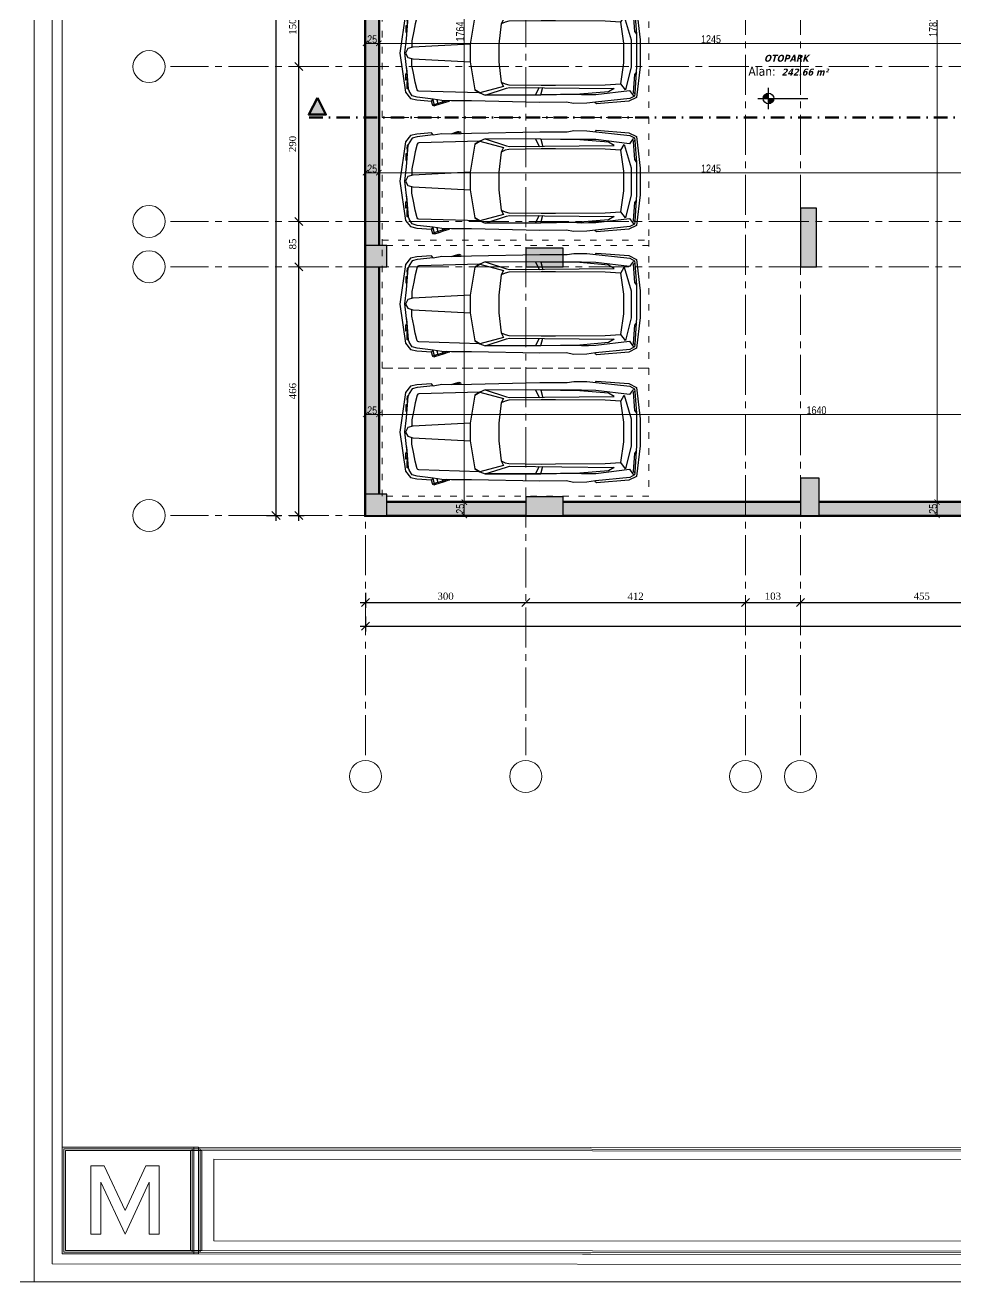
# Model space of a CAD drawing. Header units: millimetres. Extents: x 1373 to 40779, y 1939 to 6439.
# Drawn here: x 5413 to 7158, y 1939 to 4294 of the extents above; entities that cross this region are included whole.
import ezdxf

# ---------------------------------------------------------------- set-up
doc = ezdxf.new("R2010")
doc.units = ezdxf.units.MM
for name, pattern in [('ACAD_ISO03W100', [30, 12, -18]), ('DASHDOTX2', [50.8, 25.4, -12.7, 0, -12.7]), ('IMPORT-CENTER2', [112.5, 75, -12.5, 12.5, -12.5])]:
    doc.linetypes.add(name, pattern=pattern)
for name, color, linetype, lineweight in [('A-ANNO-DIMS', 211, 'Continuous', 18), ('A-AREA-IDEN', 2, 'Continuous', 18), ('A-DETL', 6, 'Continuous', 30), ('A-DETL-GENF', 92, 'Continuous', 18), ('A-WALL', 20, 'Continuous', 9), ('A-WALL-FNSH', 113, 'Continuous', 18), ('duvar', 7, 'Continuous', 40), ('ESYA', 3, 'Continuous', 25), ('HESAPLAMALAR', 2, 'Continuous', 30), ('kest', 4, 'DASHDOTX2', 50), ('OLCUIC', 241, 'Continuous', 20), ('S-GRID', 252, 'IMPORT-CENTER2', 5), ('S-GRID-IDEN', 1, 'Continuous', 18)]:
    doc.layers.add(name, color=color, linetype=linetype, lineweight=lineweight)
doc.layers.add('Kot', color=7, linetype='Continuous')
doc.layers.add('TEFRIŞ', color=7, linetype='Continuous')
doc.styles.add('50', font='arial.ttf', dxfattribs={"width": 0.8})
doc.styles.add('Tahoma', font='tahoma.ttf', dxfattribs={"height": 24.26112})
doc.styles.add('Tahoma_B_I', font='', dxfattribs={"height": 11})
doc.styles.add('Times New Roman', font='times.ttf', dxfattribs={"height": 13.4})
doc.styles.get('Tahoma_B_I').set_extended_font_data('Tahoma', italic=True, bold=True)
doc.dimstyles.new('2_0_mm_-_Arial', dxfattribs={"dimscale": 30.48, "dimtxt": 14.029207, "dimasz": 0.492126, "dimexe": 0.328084, "dimexo": 0.625, "dimgap": 0.164042, "dimtad": 1, "dimdec": 0, "dimtxsty": 'Times New Roman', "dimblk1": 'OBLIQUE', "dimblk2": 'OBLIQUE', "dimsah": 1, "dimcen": 2.5, "dimdle": 0.328084, "dimazin": 3, "dimtfac": 1, "dimtix": 1, "dimtmove": 0, "dimatfit": 3, "dimfxl": 0.656168, "dimfxlon": 1, "dimtvp": 1, "dimarcsym": 2})
doc.dimstyles.new('NERGİS', dxfattribs={"dimtxt": 15, "dimasz": 10, "dimexe": 20, "dimexo": 150, "dimgap": 0, "dimtad": 1, "dimdec": 0, "dimzin": 1, "dimtxsty": '50', "dimblk": 'ARCHTICK', "dimcen": 0, "dimse1": 1, "dimse2": 1, "dimclrd": 56, "dimclrt": 56, "dimazin": 3, "dimtfac": 1, "dimtdec": 0, "dimtix": 1, "dimtmove": 2, "dimatfit": 2, "dimldrblk": 'DOTSMALL', "dimlwd": 0, "dimlwe": -1, "dimarcsym": 0})
pattern_1 = [(45, (7356.856, 4456.518), (-17.9605, 17.9605), []), (45, (7374.816, 4456.518), (-17.9605, 17.9605), [12.7, -12.7])]

# ---------------------------------------------------------------- blocks, each defined once
blk = doc.blocks.new('Grid - 3_0mm mit Kreis-1799268-2_BODRUM KAT')
at = {"layer": 'S-GRID-IDEN'}
blk.add_circle((0, 0), 0.3, dxfattribs=at)
blk = doc.blocks.new('_MB_TASLAK_MAHALL_ETİKETİ_50_ÖL1 - _MB_1_100 ODA ETİKETİ 2-1849262-2_BODRUM KAT')
at = {"layer": 'A-AREA-IDEN', "insert": (-0.117, 0.019), "char_height": 0.17, "width": 0.63333, "attachment_point": 1, "style": 'Tahoma'}
blk.add_mtext('Alan:', dxfattribs=at)
blk = doc.blocks.new('_ArchTick')
at = {"color": 0, "linetype": 'ByBlock', "const_width": 0.15}
blk.add_lwpolyline([(-0.5, -0.5), (0.5, 0.5)], dxfattribs=at)
blk = doc.blocks.new('*D16972')
at = {"layer": 'Defpoints', "color": 0, "transparency": 16777216}
for p in [(6051.2, 3584.6), (6076.2, 3584.6), (6076.2, 3564.6)]:
    blk.add_point(p, dxfattribs=at)
at = {"layer": 'OLCUIC', "color": 56, "lineweight": 0, "transparency": 16777216}
blk.add_line((6051.2, 3564.6), (6076.2, 3564.6), dxfattribs=at)
at = {"layer": 'OLCUIC', "color": 56, "lineweight": 0, "transparency": 16777216, "xscale": 10, "yscale": 10, "zscale": 10, "rotation": 180}
blk.add_blockref('_ArchTick', (6051.2, 3564.6), dxfattribs=at)
at = {"layer": 'OLCUIC', "color": 56, "lineweight": 0, "transparency": 16777216, "xscale": 10, "yscale": 10, "zscale": 10}
blk.add_blockref('_ArchTick', (6076.2, 3564.6), dxfattribs=at)
at = {"layer": 'OLCUIC', "color": 56, "transparency": 16777216, "insert": (6063.7, 3572.3), "char_height": 15, "width": 0.797, "attachment_point": 5, "style": '50'}
blk.add_mtext('25', dxfattribs=at)
blk = doc.blocks.new('_DotSmall')
at = {"layer": 'ESYA', "color": 0, "const_width": 0.5}
blk.add_lwpolyline([(-0.0625, 0, 1), (0.0625, 0, 1)], format="xyb", close=True, dxfattribs=at)
blk = doc.blocks.new('*D16973')
at = {"layer": 'Defpoints', "color": 0, "transparency": 16777216}
for p in [(6076.2, 3584.6), (7716.5, 3584.6), (7716.5, 3564.6)]:
    blk.add_point(p, dxfattribs=at)
at = {"layer": 'OLCUIC', "color": 56, "lineweight": 0, "transparency": 16777216}
blk.add_line((6076.2, 3564.6), (7716.5, 3564.6), dxfattribs=at)
at = {"layer": 'OLCUIC', "color": 56, "lineweight": 0, "transparency": 16777216, "xscale": 10, "yscale": 10, "zscale": 10, "rotation": 180}
blk.add_blockref('_ArchTick', (6076.2, 3564.6), dxfattribs=at)
at = {"layer": 'OLCUIC', "color": 56, "lineweight": 0, "transparency": 16777216, "xscale": 10, "yscale": 10, "zscale": 10}
blk.add_blockref('_ArchTick', (7716.5, 3564.6), dxfattribs=at)
at = {"layer": 'OLCUIC', "color": 56, "transparency": 16777216, "insert": (6896.3, 3572.3), "char_height": 15, "width": 1.594, "attachment_point": 5, "style": '50'}
blk.add_mtext('1640', dxfattribs=at)
blk = doc.blocks.new('*D16991')
at = {"layer": 'Defpoints', "color": 0, "transparency": 16777216}
for p in [(6051.2, 4037.8), (6076.2, 4037.8), (6076.2, 4017.8)]:
    blk.add_point(p, dxfattribs=at)
at = {"layer": 'OLCUIC', "color": 56, "lineweight": 0, "transparency": 16777216}
blk.add_line((6051.2, 4017.8), (6076.2, 4017.8), dxfattribs=at)
at = {"layer": 'OLCUIC', "color": 56, "lineweight": 0, "transparency": 16777216, "xscale": 10, "yscale": 10, "zscale": 10, "rotation": 180}
blk.add_blockref('_ArchTick', (6051.2, 4017.8), dxfattribs=at)
at = {"layer": 'OLCUIC', "color": 56, "lineweight": 0, "transparency": 16777216, "xscale": 10, "yscale": 10, "zscale": 10}
blk.add_blockref('_ArchTick', (6076.2, 4017.8), dxfattribs=at)
at = {"layer": 'OLCUIC', "color": 56, "transparency": 16777216, "insert": (6063.7, 4025.5), "char_height": 15, "width": 0.797, "attachment_point": 5, "style": '50'}
blk.add_mtext('25', dxfattribs=at)
blk = doc.blocks.new('*D16992')
at = {"layer": 'Defpoints', "color": 0, "transparency": 16777216}
for p in [(6076.2, 4037.8), (7321.2, 4037.8), (7321.2, 4017.8)]:
    blk.add_point(p, dxfattribs=at)
at = {"layer": 'OLCUIC', "color": 56, "lineweight": 0, "transparency": 16777216}
blk.add_line((6076.2, 4017.8), (7321.2, 4017.8), dxfattribs=at)
at = {"layer": 'OLCUIC', "color": 56, "lineweight": 0, "transparency": 16777216, "xscale": 10, "yscale": 10, "zscale": 10, "rotation": 180}
blk.add_blockref('_ArchTick', (6076.2, 4017.8), dxfattribs=at)
at = {"layer": 'OLCUIC', "color": 56, "lineweight": 0, "transparency": 16777216, "xscale": 10, "yscale": 10, "zscale": 10}
blk.add_blockref('_ArchTick', (7321.2, 4017.8), dxfattribs=at)
at = {"layer": 'OLCUIC', "color": 56, "transparency": 16777216, "insert": (6698.7, 4025.5), "char_height": 15, "width": 1.594, "attachment_point": 5, "style": '50'}
blk.add_mtext('1245', dxfattribs=at)
blk = doc.blocks.new('*D16999')
at = {"layer": 'Defpoints', "color": 0, "transparency": 16777216}
for p in [(6051.2, 4280.2), (6076.2, 4280.2), (6076.2, 4260.2)]:
    blk.add_point(p, dxfattribs=at)
at = {"layer": 'OLCUIC', "color": 56, "lineweight": 0, "transparency": 16777216}
blk.add_line((6051.2, 4260.2), (6076.2, 4260.2), dxfattribs=at)
at = {"layer": 'OLCUIC', "color": 56, "lineweight": 0, "transparency": 16777216, "xscale": 10, "yscale": 10, "zscale": 10, "rotation": 180}
blk.add_blockref('_ArchTick', (6051.2, 4260.2), dxfattribs=at)
at = {"layer": 'OLCUIC', "color": 56, "lineweight": 0, "transparency": 16777216, "xscale": 10, "yscale": 10, "zscale": 10}
blk.add_blockref('_ArchTick', (6076.2, 4260.2), dxfattribs=at)
at = {"layer": 'OLCUIC', "color": 56, "transparency": 16777216, "insert": (6063.7, 4267.9), "char_height": 15, "width": 0.797, "attachment_point": 5, "style": '50'}
blk.add_mtext('25', dxfattribs=at)
blk = doc.blocks.new('*D17000')
at = {"layer": 'Defpoints', "color": 0, "transparency": 16777216}
for p in [(6076.2, 4280.2), (7321.2, 4280.2), (7321.2, 4260.2)]:
    blk.add_point(p, dxfattribs=at)
at = {"layer": 'OLCUIC', "color": 56, "lineweight": 0, "transparency": 16777216}
blk.add_line((6076.2, 4260.2), (7321.2, 4260.2), dxfattribs=at)
at = {"layer": 'OLCUIC', "color": 56, "lineweight": 0, "transparency": 16777216, "xscale": 10, "yscale": 10, "zscale": 10, "rotation": 180}
blk.add_blockref('_ArchTick', (6076.2, 4260.2), dxfattribs=at)
at = {"layer": 'OLCUIC', "color": 56, "lineweight": 0, "transparency": 16777216, "xscale": 10, "yscale": 10, "zscale": 10}
blk.add_blockref('_ArchTick', (7321.2, 4260.2), dxfattribs=at)
at = {"layer": 'OLCUIC', "color": 56, "transparency": 16777216, "insert": (6698.7, 4267.9), "char_height": 15, "width": 1.594, "attachment_point": 5, "style": '50'}
blk.add_mtext('1245', dxfattribs=at)
blk = doc.blocks.new('_Oblique')
at = {"color": 0, "linetype": 'ByBlock', "lineweight": -2}
blk.add_line((-0.5, -0.5), (0.5, 0.5), dxfattribs=at)
blk = doc.blocks.new('*D17009')
at = {"layer": 'A-ANNO-DIMS', "color": 0, "lineweight": -2, "transparency": 16777216}
for p, q in [((5926.5, 3365.3), (5926.5, 3851.6)), ((5908.4, 3375.3), (5936.5, 3375.3))]:
    blk.add_line(p, q, dxfattribs=at)
at = {"layer": 'Defpoints', "color": 0, "transparency": 16777216}
for p in [(5906.5, 3841.6), (5926.5, 3841.6), (5906.5, 3375.3)]:
    blk.add_point(p, dxfattribs=at)
at = {"layer": 'A-ANNO-DIMS', "color": 0, "lineweight": -2, "transparency": 16777216, "xscale": 15, "yscale": 15, "zscale": 15}
for p, rotation in [((5926.5, 3841.6), 90), ((5926.5, 3375.3), 270)]:
    blk.add_blockref('_Oblique', p, dxfattribs=dict(at, rotation=rotation))
at = {"layer": 'A-ANNO-DIMS', "color": 0, "transparency": 16777216, "insert": (5914.7, 3608.4), "char_height": 13.4, "width": 36.43, "attachment_point": 5, "rotation": 90, "style": 'Times New Roman'}
blk.add_mtext('\\A1;466', dxfattribs=at)
blk = doc.blocks.new('*D17010')
at = {"layer": 'A-ANNO-DIMS', "color": 0, "lineweight": -2, "transparency": 16777216}
blk.add_line((5926.5, 3831.6), (5926.5, 3936.6), dxfattribs=at)
at = {"layer": 'Defpoints', "color": 0, "transparency": 16777216}
for p in [(5906.5, 3926.6), (5926.5, 3926.6), (5906.5, 3841.6)]:
    blk.add_point(p, dxfattribs=at)
at = {"layer": 'A-ANNO-DIMS', "color": 0, "lineweight": -2, "transparency": 16777216, "xscale": 15, "yscale": 15, "zscale": 15}
for p, rotation in [((5926.5, 3926.6), 90), ((5926.5, 3841.6), 270)]:
    blk.add_blockref('_Oblique', p, dxfattribs=dict(at, rotation=rotation))
at = {"layer": 'A-ANNO-DIMS', "color": 0, "transparency": 16777216, "insert": (5914.7, 3884.1), "char_height": 13.4, "width": 24.287, "attachment_point": 5, "rotation": 90, "style": 'Times New Roman'}
blk.add_mtext('\\A1;85', dxfattribs=at)
blk = doc.blocks.new('*D17011')
at = {"layer": 'A-ANNO-DIMS', "color": 0, "lineweight": -2, "transparency": 16777216}
blk.add_line((5926.5, 3916.6), (5926.5, 4226.6), dxfattribs=at)
at = {"layer": 'Defpoints', "color": 0, "transparency": 16777216}
for p in [(5906.5, 4216.6), (5926.5, 4216.6), (5906.5, 3926.6)]:
    blk.add_point(p, dxfattribs=at)
at = {"layer": 'A-ANNO-DIMS', "color": 0, "lineweight": -2, "transparency": 16777216, "xscale": 15, "yscale": 15, "zscale": 15}
for p, rotation in [((5926.5, 4216.6), 90), ((5926.5, 3926.6), 270)]:
    blk.add_blockref('_Oblique', p, dxfattribs=dict(at, rotation=rotation))
at = {"layer": 'A-ANNO-DIMS', "color": 0, "transparency": 16777216, "insert": (5914.6, 4071.6), "char_height": 13.4, "width": 36.43, "attachment_point": 5, "rotation": 90, "style": 'Times New Roman'}
blk.add_mtext('\\A1;290', dxfattribs=at)
blk = doc.blocks.new('*D17012')
at = {"layer": 'A-ANNO-DIMS', "color": 0, "lineweight": -2, "transparency": 16777216}
blk.add_line((5926.5, 4206.6), (5926.5, 4376.6), dxfattribs=at)
at = {"layer": 'Defpoints', "color": 0, "transparency": 16777216}
for p in [(5906.5, 4366.6), (5926.5, 4366.6), (5906.5, 4216.6)]:
    blk.add_point(p, dxfattribs=at)
at = {"layer": 'A-ANNO-DIMS', "color": 0, "lineweight": -2, "transparency": 16777216, "xscale": 15, "yscale": 15, "zscale": 15}
for p, rotation in [((5926.5, 4366.6), 90), ((5926.5, 4216.6), 270)]:
    blk.add_blockref('_Oblique', p, dxfattribs=dict(at, rotation=rotation))
at = {"layer": 'A-ANNO-DIMS', "color": 0, "transparency": 16777216, "insert": (5914.7, 4291.6), "char_height": 13.4, "width": 36.43, "attachment_point": 5, "rotation": 90, "style": 'Times New Roman'}
blk.add_mtext('\\A1;150', dxfattribs=at)
blk = doc.blocks.new('*D17019')
at = {"layer": 'A-ANNO-DIMS', "color": 0, "lineweight": -2, "transparency": 16777216}
for p, q in [((5883.5, 3365.3), (5883.5, 5287.1)), ((5865.4, 3375.3), (5893.5, 3375.3))]:
    blk.add_line(p, q, dxfattribs=at)
at = {"layer": 'Defpoints', "color": 0, "transparency": 16777216}
for p in [(5863.5, 5277.1), (5883.5, 5277.1), (5863.5, 3375.3)]:
    blk.add_point(p, dxfattribs=at)
at = {"layer": 'A-ANNO-DIMS', "color": 0, "lineweight": -2, "transparency": 16777216, "xscale": 15, "yscale": 15, "zscale": 15}
for p, rotation in [((5883.5, 5277.1), 90), ((5883.5, 3375.3), 270)]:
    blk.add_blockref('_Oblique', p, dxfattribs=dict(at, rotation=rotation))
at = {"layer": 'A-ANNO-DIMS', "color": 0, "transparency": 16777216, "insert": (5871.7, 4326.2), "char_height": 13.4, "width": 48.573, "attachment_point": 5, "rotation": 90, "style": 'Times New Roman'}
blk.add_mtext('\\A1;1902', dxfattribs=at)
blk = doc.blocks.new('*D17020')
at = {"layer": 'A-ANNO-DIMS', "color": 0, "lineweight": -2, "transparency": 16777216}
for p, q in [((6051.2, 3230.2), (6051.2, 3202.1)), ((6041.2, 3212.1), (6361.5, 3212.1))]:
    blk.add_line(p, q, dxfattribs=at)
at = {"layer": 'Defpoints', "color": 0, "transparency": 16777216}
for p in [(6051.2, 3232.1), (6351.5, 3232.1), (6351.5, 3212.1)]:
    blk.add_point(p, dxfattribs=at)
at = {"layer": 'A-ANNO-DIMS', "color": 0, "lineweight": -2, "transparency": 16777216, "xscale": 15, "yscale": 15, "zscale": 15, "rotation": 180}
blk.add_blockref('_Oblique', (6051.2, 3212.1), dxfattribs=at)
at = {"layer": 'A-ANNO-DIMS', "color": 0, "lineweight": -2, "transparency": 16777216, "xscale": 15, "yscale": 15, "zscale": 15}
blk.add_blockref('_Oblique', (6351.5, 3212.1), dxfattribs=at)
at = {"layer": 'A-ANNO-DIMS', "color": 0, "transparency": 16777216, "insert": (6201.3, 3223.9), "char_height": 13.4, "width": 36.43, "attachment_point": 5, "style": 'Times New Roman'}
blk.add_mtext('\\A1;300', dxfattribs=at)
blk = doc.blocks.new('*D17021')
at = {"layer": 'A-ANNO-DIMS', "color": 0, "lineweight": -2, "transparency": 16777216}
blk.add_line((6341.5, 3212.1), (6773.2, 3212.1), dxfattribs=at)
at = {"layer": 'Defpoints', "color": 0, "transparency": 16777216}
for p in [(6351.5, 3232.1), (6763.2, 3232.1), (6763.2, 3212.1)]:
    blk.add_point(p, dxfattribs=at)
at = {"layer": 'A-ANNO-DIMS', "color": 0, "lineweight": -2, "transparency": 16777216, "xscale": 15, "yscale": 15, "zscale": 15, "rotation": 180}
blk.add_blockref('_Oblique', (6351.5, 3212.1), dxfattribs=at)
at = {"layer": 'A-ANNO-DIMS', "color": 0, "lineweight": -2, "transparency": 16777216, "xscale": 15, "yscale": 15, "zscale": 15}
blk.add_blockref('_Oblique', (6763.2, 3212.1), dxfattribs=at)
at = {"layer": 'A-ANNO-DIMS', "color": 0, "transparency": 16777216, "insert": (6557.4, 3223.8), "char_height": 13.4, "width": 36.43, "attachment_point": 5, "style": 'Times New Roman'}
blk.add_mtext('\\A1;412', dxfattribs=at)
blk = doc.blocks.new('*D17022')
at = {"layer": 'A-ANNO-DIMS', "color": 0, "lineweight": -2, "transparency": 16777216}
blk.add_line((6753.2, 3212.1), (6876.2, 3212.1), dxfattribs=at)
at = {"layer": 'Defpoints', "color": 0, "transparency": 16777216}
for p in [(6763.2, 3232.1), (6866.2, 3232.1), (6866.2, 3212.1)]:
    blk.add_point(p, dxfattribs=at)
at = {"layer": 'A-ANNO-DIMS', "color": 0, "lineweight": -2, "transparency": 16777216, "xscale": 15, "yscale": 15, "zscale": 15, "rotation": 180}
blk.add_blockref('_Oblique', (6763.2, 3212.1), dxfattribs=at)
at = {"layer": 'A-ANNO-DIMS', "color": 0, "lineweight": -2, "transparency": 16777216, "xscale": 15, "yscale": 15, "zscale": 15}
blk.add_blockref('_Oblique', (6866.2, 3212.1), dxfattribs=at)
at = {"layer": 'A-ANNO-DIMS', "color": 0, "transparency": 16777216, "insert": (6814.7, 3223.9), "char_height": 13.4, "width": 36.43, "attachment_point": 5, "style": 'Times New Roman'}
blk.add_mtext('\\A1;103', dxfattribs=at)
blk = doc.blocks.new('*D17023')
at = {"layer": 'A-ANNO-DIMS', "color": 0, "lineweight": -2, "transparency": 16777216}
blk.add_line((6856.2, 3212.1), (7331.2, 3212.1), dxfattribs=at)
at = {"layer": 'Defpoints', "color": 0, "transparency": 16777216}
for p in [(6866.2, 3232.1), (7321.2, 3232.1), (7321.2, 3212.1)]:
    blk.add_point(p, dxfattribs=at)
at = {"layer": 'A-ANNO-DIMS', "color": 0, "lineweight": -2, "transparency": 16777216, "xscale": 15, "yscale": 15, "zscale": 15, "rotation": 180}
blk.add_blockref('_Oblique', (6866.2, 3212.1), dxfattribs=at)
at = {"layer": 'A-ANNO-DIMS', "color": 0, "lineweight": -2, "transparency": 16777216, "xscale": 15, "yscale": 15, "zscale": 15}
blk.add_blockref('_Oblique', (7321.2, 3212.1), dxfattribs=at)
at = {"layer": 'A-ANNO-DIMS', "color": 0, "transparency": 16777216, "insert": (7093.7, 3223.9), "char_height": 13.4, "width": 36.43, "attachment_point": 5, "style": 'Times New Roman'}
blk.add_mtext('\\A1;455', dxfattribs=at)
blk = doc.blocks.new('*D17032')
at = {"layer": 'A-ANNO-DIMS', "color": 0, "lineweight": -2, "transparency": 16777216}
for p, q in [((6051.2, 3185.9), (6051.2, 3157.8)), ((6041.2, 3167.8), (8479.2, 3167.8))]:
    blk.add_line(p, q, dxfattribs=at)
at = {"layer": 'Defpoints', "color": 0, "transparency": 16777216}
for p in [(6051.2, 3187.8), (8469.2, 3187.8), (8469.2, 3167.8)]:
    blk.add_point(p, dxfattribs=at)
at = {"layer": 'A-ANNO-DIMS', "color": 0, "lineweight": -2, "transparency": 16777216, "xscale": 15, "yscale": 15, "zscale": 15, "rotation": 180}
blk.add_blockref('_Oblique', (6051.2, 3167.8), dxfattribs=at)
at = {"layer": 'A-ANNO-DIMS', "color": 0, "lineweight": -2, "transparency": 16777216, "xscale": 15, "yscale": 15, "zscale": 15}
blk.add_blockref('_Oblique', (8469.2, 3167.8), dxfattribs=at)
at = {"layer": 'A-ANNO-DIMS', "color": 0, "transparency": 16777216, "insert": (7260.2, 3179.6), "char_height": 13.4, "width": 48.573, "attachment_point": 5, "style": 'Times New Roman'}
blk.add_mtext('\\A1;2418', dxfattribs=at)
blk = doc.blocks.new('*D18130')
at = {"layer": 'Defpoints', "color": 0, "transparency": 16777216}
for p in [(7122.6, 3400.3), (7122.6, 3400.3), (7122.6, 3375.3)]:
    blk.add_point(p, dxfattribs=at)
at = {"layer": 'OLCUIC', "color": 56, "lineweight": 0, "transparency": 16777216}
blk.add_line((7122.6, 3375.3), (7122.6, 3400.3), dxfattribs=at)
at = {"layer": 'OLCUIC', "color": 56, "lineweight": 0, "transparency": 16777216, "xscale": 10, "yscale": 10, "zscale": 10}
for p, rotation in [((7122.6, 3400.3), 90), ((7122.6, 3375.3), 270)]:
    blk.add_blockref('_ArchTick', p, dxfattribs=dict(at, rotation=rotation))
at = {"layer": 'OLCUIC', "color": 56, "transparency": 16777216, "insert": (7114.9, 3387.8), "char_height": 15, "attachment_point": 5, "rotation": 90, "style": '50'}
blk.add_mtext('25', dxfattribs=at)
blk = doc.blocks.new('*D18131')
at = {"layer": 'Defpoints', "color": 0, "transparency": 16777216}
for p in [(7122.6, 5181.7), (7122.6, 5181.7), (7122.6, 3400.3)]:
    blk.add_point(p, dxfattribs=at)
at = {"layer": 'OLCUIC', "color": 56, "lineweight": 0, "transparency": 16777216}
blk.add_line((7122.6, 3400.3), (7122.6, 5181.7), dxfattribs=at)
at = {"layer": 'OLCUIC', "color": 56, "lineweight": 0, "transparency": 16777216, "xscale": 10, "yscale": 10, "zscale": 10}
for p, rotation in [((7122.6, 5181.7), 90), ((7122.6, 3400.3), 270)]:
    blk.add_blockref('_ArchTick', p, dxfattribs=dict(at, rotation=rotation))
at = {"layer": 'OLCUIC', "color": 56, "transparency": 16777216, "insert": (7114.9, 4291), "char_height": 15, "attachment_point": 5, "rotation": 90, "style": '50'}
blk.add_mtext('1781', dxfattribs=at)
blk = doc.blocks.new('*D18133')
at = {"layer": 'Defpoints', "color": 0, "transparency": 16777216}
for p in [(6236.4, 3400.3), (6236.4, 3400.3), (6236.4, 3375.3)]:
    blk.add_point(p, dxfattribs=at)
at = {"layer": 'OLCUIC', "color": 56, "lineweight": 0, "transparency": 16777216}
blk.add_line((6236.4, 3375.3), (6236.4, 3400.3), dxfattribs=at)
at = {"layer": 'OLCUIC', "color": 56, "lineweight": 0, "transparency": 16777216, "xscale": 10, "yscale": 10, "zscale": 10}
for p, rotation in [((6236.4, 3400.3), 90), ((6236.4, 3375.3), 270)]:
    blk.add_blockref('_ArchTick', p, dxfattribs=dict(at, rotation=rotation))
at = {"layer": 'OLCUIC', "color": 56, "transparency": 16777216, "insert": (6228.7, 3387.8), "char_height": 15, "attachment_point": 5, "rotation": 90, "style": '50'}
blk.add_mtext('25', dxfattribs=at)
blk = doc.blocks.new('*D18134')
at = {"layer": 'Defpoints', "color": 0, "transparency": 16777216}
for p in [(6236.4, 5164.4), (6236.4, 5164.4), (6236.4, 3400.3)]:
    blk.add_point(p, dxfattribs=at)
at = {"layer": 'OLCUIC', "color": 56, "lineweight": 0, "transparency": 16777216}
blk.add_line((6236.4, 3400.3), (6236.4, 5164.4), dxfattribs=at)
at = {"layer": 'OLCUIC', "color": 56, "lineweight": 0, "transparency": 16777216, "xscale": 10, "yscale": 10, "zscale": 10}
for p, rotation in [((6236.4, 5164.4), 90), ((6236.4, 3400.3), 270)]:
    blk.add_blockref('_ArchTick', p, dxfattribs=dict(at, rotation=rotation))
at = {"layer": 'OLCUIC', "color": 56, "transparency": 16777216, "insert": (6228.7, 4282.4), "char_height": 15, "attachment_point": 5, "rotation": 90, "style": '50'}
blk.add_mtext('1764', dxfattribs=at)
blk = doc.blocks.new('KESİT')
at = {"layer": 'A-WALL'}
blk.add_hatch(color=4, dxfattribs=at).paths.add_polyline_path([(13015.2, 4158), (13031.2, 4126.6), (12999.2, 4126.6)])
at = {"layer": 'A-WALL', "color": 4, "lineweight": 53}
blk.add_lwpolyline([(13015.2, 4158), (13031.2, 4126.6), (12999.2, 4126.6), (13015.2, 4158)], dxfattribs=at)
at = {"layer": 'kest'}
blk.add_line((12999.9, 4121.5), (15977.8, 4121.5), dxfattribs=at)
blk = doc.blocks.new('6yu67u67u')
at = {"layer": 'duvar', "color": 1, "linetype": 'ACAD_ISO03W100', "lineweight": 20}
blk.add_lwpolyline([(777111.6, -180460.4), (777111.6, -179960.4), (777351.6, -179960.4), (777351.6, -180460.4)], close=True, dxfattribs=at)
at = {"layer": 'TEFRIŞ', "color": 1}
blk.add_line((777298, -180411.4), (777302.7, -180409.4), dxfattribs=at)
for points in [[(777139.2, -180061.1), (777135.6, -180058.6), (777140.4, -179997.8), (777147.6, -179983.8), (777206.5, -179976.9), (777256.7, -179976.9), (777314.2, -179983.8), (777321.4, -179997.8), (777326.2, -180058.6), (777323.8, -180061.7)], [(777144.3, -180364.7), (777141.6, -180348.2), (777142.2, -180330.9), (777141.1, -180292.7), (777138.4, -180164.5), (777138.4, -180113.7), (777136.2, -180101), (777136.6, -180076.3), (777145.4, -179995.9), (777150.2, -179987.3), (777154.9, -179986.6), (777195.9, -179983.8), (777256.4, -179983.6), (777307, -179986.6), (777311.6, -179987.3), (777316.4, -179995.9), (777322.9, -180060.4), (777325.2, -180076.3), (777325.6, -180101), (777322.9, -180115.6), (777323.4, -180164.5), (777320.7, -180292.7), (777320.6, -180330.2), (777320.2, -180348.2), (777317.5, -180364.7)], [(777154.9, -179986.6), (777156.7, -179989.6), (777190.8, -179987.2), (777195.9, -179983.8)], [(777265.9, -179983.8), (777271.1, -179987.2), (777305.1, -179989.6), (777307, -179986.6)], [(777151.6, -179989.2), (777153.1, -179991.2), (777160.9, -179996.5), (777153.2, -180059.7), (777152.8, -180086.6), (777152.5, -180162.7), (777152.1, -180267.4), (777156.3, -180277.3), (777161.8, -180286.4), (777214.3, -180295.5), (777247.5, -180295.5), (777300, -180286.4), (777305.5, -180277.3), (777309.7, -180267.4), (777309.2, -180162.6), (777308.2, -180104.3), (777309, -180086.6), (777308.8, -180073.3), (777308.6, -180059.7), (777300.9, -179996.6), (777308.7, -179991.2), (777310.2, -179989.2), (777311.6, -179987.3)], [(777173.3, -180012.8), (777162.3, -180006.7), (777206.3, -179993.7), (777256.9, -179993.7), (777299.8, -180003.9), (777288.5, -180012.8)], [(777176.5, -180237.2), (777214.6, -180241.5), (777247.6, -180241.5), (777285.3, -180237.2), (777288.6, -180229.6), (777290.3, -180222.7), (777291.1, -180162.2), (777291, -180135.3), (777290.4, -180042.5), (777288.5, -180012.8), (777249.4, -180007.3), (777212.4, -180007.3), (777173.3, -180012.8), (777171.4, -180042.5), (777170.8, -180135.3), (777170.7, -180162.2), (777171.5, -180222.7), (777173.2, -180229.6), (777176.5, -180237.2)], [(777152.4, -180172.9), (777166.8, -180165.1)], [(777152.6, -180162.6), (777166.8, -180158.8)], [(777309.2, -180162.6), (777295, -180158.8)], [(777309.4, -180172.9), (777295, -180165.1)], [(777161.8, -180286.4), (777156.3, -180277.3), (777168.1, -180232.5), (777176.5, -180237.2), (777214.6, -180241.5), (777247.6, -180241.5), (777285.3, -180237.2), (777293.7, -180232.5), (777305.5, -180277.3), (777300, -180286.4)], [(777142.2, -180330.9), (777138.3, -180318.3), (777137.8, -180316.7), (777138.8, -180313.4), (777141.6, -180312.6)], [(777138.8, -180313.4), (777142, -180324.2)], [(777214.3, -180295.5), (777220, -180402.5), (777222.7, -180412.2), (777231.2, -180416.7), (777239.1, -180412.2), (777241.8, -180402.5), (777247.5, -180295.5)], [(777138.8, -180319.9), (777139.9, -180316.9), (777139.9, -180316.9), (777141.8, -180316.1)], [(777320.7, -180368.6), (777329, -180365.9), (777330, -180362.6), (777329, -180359.4), (777327.1, -180353.6), (777324.5, -180345.5), (777321.6, -180336.4), (777320.6, -180333.3)], [(777318.5, -180365.3), (777327.9, -180362.4), (777329, -180359.4)], [(777318.8, -180358), (777325.8, -180355.9), (777327.1, -180353.5)], [(777320.3, -180348), (777323, -180347), (777324.5, -180345.6)], [(777320.4, -180339.2), (777323, -180347), (777325.8, -180355.9), (777327.9, -180362.4), (777329, -180365.9)], [(777144.3, -180364.7), (777140.8, -180367.6), (777142.8, -180395.4), (777145.4, -180406.8), (777157.2, -180416.4), (777231.2, -180426.9), (777304.6, -180416.4), (777316.4, -180406.8), (777319, -180395.4), (777321, -180367.6), (777317.5, -180364.7), (777314, -180394.6), (777311.4, -180404), (777302.7, -180409.4)], [(777144.3, -180364.7), (777147.8, -180394.6), (777150.4, -180404), (777159.1, -180409.4), (777163.8, -180411.4)], [(777204.5, -180414.3), (777163.8, -180411.4)], [(777163.8, -180411.4), (777163.8, -180413), (777165, -180413), (777177.6, -180413), (777177.6, -180412.4)], [(777165, -180411.5), (777165, -180413)], [(777170.8, -180411.9), (777170.8, -180413), (777170.8, -180413), (777167.4, -180413), (777167.4, -180411.7)], [(777174.1, -180412.2), (777174.1, -180413.2)], [(777176.9, -180413.2), (777176.9, -180412.4)], [(777179.9, -180412.6), (777179.9, -180416), (777191.7, -180416), (777191.7, -180413.5)], [(777181.7, -180412.8), (777181.7, -180416)], [(777185.9, -180416), (777185.9, -180413.1)], [(777190, -180413.4), (777190, -180416)], [(777268.7, -180415.5), (777268.9, -180413.1), (777230.9, -180417.6), (777204.5, -180414.3)], [(777259, -180414.3), (777298, -180411.4)], [(777281.9, -180412.6), (777281.9, -180416), (777270.1, -180416), (777270.1, -180413.5)], [(777271.8, -180413.4), (777271.8, -180416)], [(777275.9, -180416), (777275.9, -180413.1)], [(777280.1, -180412.8), (777280.1, -180416)], [(777298, -180411.4), (777298, -180413), (777296.8, -180413), (777284.2, -180413), (777284.2, -180412.4)], [(777284.9, -180413.2), (777284.9, -180412.4)], [(777287.7, -180412.2), (777287.7, -180413.2)], [(777291, -180411.9), (777291, -180413), (777291, -180413), (777294.4, -180413), (777294.4, -180411.7)], [(777296.8, -180411.5), (777296.8, -180413)]]:
    blk.add_lwpolyline(points, dxfattribs=at)
for points in [[(777152.1, -180267.4), (777165.1, -180227.3), (777166.4, -180221.7), (777164.5, -180025.5), (777158.2, -180035.9), (777153.6, -180089.8), (777152.5, -180162.7)], [(777309.7, -180267.4), (777296.7, -180227.3), (777295.4, -180221.7), (777297.3, -180025.5), (777303.6, -180035.9), (777308.2, -180089.8), (777309.3, -180162.7)]]:
    blk.add_lwpolyline(points, close=True, dxfattribs=at)
for points in [[(777156.3, -180277.3), (777159.6, -180391.7, 0.332488), (777161.8, -180394.5), (777176.3, -180398.4), (777190.1, -180400.8), (777208, -180404.3), (777218.7, -180404.8), (777220.7, -180404.9)], [(777305.5, -180277.3), (777302.2, -180391.7, -0.332488), (777300, -180394.5), (777285.5, -180398.4), (777271.7, -180400.8), (777253.8, -180404.3), (777243.1, -180404.8), (777241.1, -180404.9)]]:
    blk.add_lwpolyline(points, format="xyb", dxfattribs=at)
blk = doc.blocks.new('A$C4284477e')
at = {"layer": 'kest', "linetype": 'ByBlock', "transparency": 33554687}
h = blk.add_hatch(color=8, dxfattribs=at)
h.dxf.hatch_style = 1
h.paths.add_polyline_path([(20, 30, 0.414214), (10, 20), (20, 20)])
h.paths.add_polyline_path([(20, 20), (20, 10, 0.414214), (30, 20)])
at = {"layer": 'Kot', "color": 30, "linetype": 'Continuous', "lineweight": -3, "true_color": 0xf26722}
for points in [[(20, 0), (20, 40)], [(0, 20), (40, 20)], [(40, 20), (94, 20)]]:
    blk.add_lwpolyline(points, dxfattribs=at)
blk.add_circle((20, 20), 10, dxfattribs=at)
blk = doc.blocks.new('REREER')
at = {"layer": 'kest', "linetype": 'ByBlock'}
blk.add_blockref('A$C4284477e', (6786.4, 4136.8), dxfattribs=at)

msp = doc.modelspace()

# ---------------------------------------------------------------- hatches: boundary and pattern name
at = {"layer": 'A-DETL-GENF'}
h = msp.add_hatch(dxfattribs=at)
h.set_pattern_fill('ANSI33', color=153, style=0)
h.paths.add_polyline_path([(8350, 5228.7), (8350, 5253.8), (7781.2, 5229), (7781.2, 5204)])
h.paths.add_polyline_path([(7713.6, 5226.1), (7426.3, 5213.6), (7426.3, 5188.5), (7713.6, 5201.1)])
h.paths.add_polyline_path([(7376.3, 5211.6), (6763.2, 5199.7), (6803.2, 5199.7), (6803.2, 5175.5), (7376.3, 5186.6)])
h.paths.add_polyline_path([(6763.2, 5199.7), (6351.5, 5191.7), (6391.5, 5191.7), (6391.5, 5167.5), (6763.2, 5174.7)])
h.paths.add_polyline_path([(6351.5, 5191.7), (6051.2, 5185.8), (6091.2, 5185.8), (6091.2, 5161.6), (6351.5, 5166.7)])
h.paths.add_polyline_path([(6076.2, 5145.8), (6051.2, 5145.8), (6051.2, 4891.5), (6076.2, 4891.5)])
h.paths.add_polyline_path([(6076.2, 4851.5), (6051.2, 4851.5), (6051.2, 4406.6), (6076.2, 4406.6)])
h.paths.add_polyline_path([(6076.2, 4366.6), (6051.2, 4366.6), (6051.2, 4121.5), (6076.2, 4121.5)])
h.paths.add_polyline_path([(6076.2, 4121.5), (6051.2, 4121.5), (6051.2, 3881.6), (6076.2, 3881.6)])
h.paths.add_polyline_path([(6076.2, 3841.6), (6051.2, 3841.6), (6051.2, 3415.3), (6076.2, 3415.3)])
h.paths.add_polyline_path([(6351.5, 3400.3), (6091.2, 3400.3), (6091.2, 3375.3), (6351.5, 3375.3)])
h.paths.add_polyline_path([(6866.2, 3400.3), (6421.5, 3400.3), (6421.5, 3375.3), (6866.2, 3375.3)])
h.paths.add_polyline_path([(7386.2, 3400.3), (6901.2, 3400.3), (6901.2, 3375.3), (7386.2, 3375.3)])
h.paths.add_polyline_path([(7568.9, 4920), (7567.1, 5240.8), (7513.1, 5240.5), (7514.9, 4919.7)], flags=9)
h.paths.add_polyline_path([(6050.7, 4009.9), (6076.8, 4009.9), (6076.8, 4040.8), (6050.7, 4040.8)], flags=9)
h.paths.add_polyline_path([(6050.7, 3556.7), (6076.8, 3556.7), (6076.8, 3587.6), (6050.7, 3587.6)], flags=9)
h.paths.add_polyline_path([(6244.3, 3374.8), (6244.3, 3400.9), (6213.4, 3400.9), (6213.4, 3374.8)], flags=9)
h.paths.add_polyline_path([(7130.5, 3374.8), (7130.5, 3400.9), (7099.6, 3400.9), (7099.6, 3374.8)], flags=9)
h.paths.add_polyline_path([(7710.3, 3556.7), (7736.5, 3556.7), (7736.5, 3587.6), (7710.3, 3587.6)], flags=9)
h.paths.add_polyline_path([(7882.6, 3650.4), (7882.6, 3676.6), (7851.7, 3676.6), (7851.7, 3650.4)], flags=9)
h.paths.add_polyline_path([(7882.6, 3374.8), (7882.6, 3400.9), (7851.7, 3400.9), (7851.7, 3374.8)], flags=9)
h.paths.add_polyline_path([(7598.7, 3374.8), (7598.7, 3400.9), (7567.8, 3400.9), (7567.8, 3374.8)], flags=9)
h.paths.add_polyline_path([(7509.7, 3374.8), (7509.7, 3400.9), (7478.7, 3400.9), (7478.7, 3374.8)], flags=9)
h = msp.add_hatch(dxfattribs=at)
h.set_pattern_fill('FP_21', color=153, style=0, pattern_type=2)
h.set_pattern_definition(pattern_1)
h.paths.add_polyline_path([(6051.2, 3375.3), (6091.2, 3375.3), (6091.2, 3415.3), (6051.2, 3415.3)])
h.paths.add_polyline_path([(6091.2, 3841.6), (6091.2, 3881.6), (6051.2, 3881.6), (6051.2, 3841.6)])
h.paths.add_polyline_path([(6091.2, 4366.6), (6091.2, 4406.6), (6051.2, 4406.6), (6051.2, 4366.6)])
h.paths.add_polyline_path([(6091.2, 4851.5), (6091.2, 4891.5), (6051.2, 4891.5), (6051.2, 4851.5)])
h.paths.add_polyline_path([(6051.2, 5145.8), (6091.2, 5145.8), (6091.2, 5185.8), (6051.2, 5185.8)])
h.paths.add_polyline_path([(6351.5, 5151.7), (6391.5, 5151.7), (6391.5, 5191.7), (6351.5, 5191.7)])
h.paths.add_polyline_path([(6763.2, 5159.7), (6803.2, 5159.7), (6803.2, 5199.7), (6763.2, 5199.7)])
h.paths.add_polyline_path([(7376.3, 5186.4), (7426.3, 5186.4), (7426.3, 5213.6), (7376.3, 5211.4)])
h.paths.add_polyline_path([(7731.2, 5201.8), (7781.2, 5204), (7781.2, 5229), (7731.2, 5226.8)])
h.paths.add_polyline_path([(8350, 5228.8), (8400, 5230.9), (8400, 5255.9), (8350, 5253.8)])
h = msp.add_hatch(dxfattribs=at)
h.set_pattern_fill('FP_21', color=153, style=0, pattern_type=2)
h.set_pattern_definition(pattern_1)
h.paths.add_polyline_path([(6866.2, 3375.3), (6901.2, 3375.3), (6901.2, 3445.3), (6866.2, 3445.3)])
h.paths.add_polyline_path([(8469.2, 3375.3), (8469.2, 3410.3), (8399.2, 3410.3), (8399.2, 3375.3), (8410.4, 3375.3)])
h.paths.add_polyline_path([(6421.5, 3375.3), (6421.5, 3410.3), (6351.5, 3410.3), (6351.5, 3375.3)])
h.paths.add_polyline_path([(7421.2, 3375.3), (7421.2, 3445.3), (7386.2, 3445.3), (7386.2, 3375.3)])
h.paths.add_polyline_path([(7991.2, 3375.3), (7991.2, 3445.3), (7956.2, 3445.3), (7956.2, 3375.3)])
h.paths.add_polyline_path([(8448.8, 3841.6), (8447.2, 3876.6), (8377.2, 3876.6), (8377.2, 3841.6), (8410.4, 3841.6)])
h.paths.add_polyline_path([(7991.2, 3841.6), (7991.2, 3951.6), (7801.2, 3951.6), (7801.2, 3926.6), (7966.2, 3926.6), (7966.2, 3841.6)])
h.paths.add_polyline_path([(6896.2, 3841.6), (6896.2, 3951.6), (6866.2, 3951.6), (6866.2, 3841.6)])
h.paths.add_polyline_path([(6421.5, 3841.6), (6421.5, 3876.6), (6351.5, 3876.6), (6351.5, 3841.6)])
h.paths.add_polyline_path([(7561.2, 3926.6), (7561.2, 4216.6), (7536.2, 4216.6), (7536.2, 3926.6)])
h.paths.add_polyline_path([(7379.9, 3926.6), (7411.2, 3926.6), (7411.2, 3951.6), (7346.2, 3951.6), (7346.2, 4216.6), (7321.2, 4216.6), (7321.2, 3926.6)])
h.paths.add_polyline_path([(8354.2, 4366.6), (8425.8, 4366.6), (8424.2, 4401.6), (8354.2, 4401.6)])
h.paths.add_polyline_path([(7826.2, 4366.6), (7826.2, 4401.6), (7756.2, 4401.6), (7756.2, 4366.6), (7766.4, 4366.6)])
h.paths.add_polyline_path([(7379.9, 4366.6), (7426.2, 4366.6), (7426.2, 4401.6), (7321.2, 4401.6), (7321.2, 4366.6)])
h.paths.add_polyline_path([(6864.7, 4366.6), (6913.2, 4366.6), (6913.2, 4391.6), (6763.2, 4391.6), (6763.2, 4366.6)])
h.paths.add_polyline_path([(6351.5, 4366.6), (6421.5, 4366.6), (6421.5, 4401.6), (6351.5, 4401.6)])
h.paths.add_polyline_path([(6351.5, 4821.5), (6386.5, 4821.5), (6386.5, 4891.5), (6351.5, 4891.5)])
h.paths.add_polyline_path([(6798.2, 4829.4), (6798.2, 4900.1), (6763.2, 4899.4), (6763.2, 4829.4)])
h.paths.add_polyline_path([(7391.3, 4841.8), (7426.3, 4841.8), (7426.3, 4913.3), (7391.3, 4911.8)])
h.paths.add_polyline_path([(7766.4, 4857.2), (7781.2, 4857.2), (7781.2, 4928.7), (7746.3, 4927.2), (7746.3, 4857.2)])
h.paths.add_polyline_path([(8365, 4884.1), (8400, 4884.1), (8400, 4955.7), (8365, 4954.1)])

# ---------------------------------------------------------------- linework, layer by layer
at = {"layer": 'A-ANNO-DIMS', "lineweight": 18, "ltscale": 2}
for p, q in [((5482.8, 1991.1), (5482.8, 2191.1)), ((5482.8, 2191.1), (5729.3, 2191.1)), ((5482.8, 1991.1), (5482.8, 2191.1)), ((5738.3, 2191.1), (5512.3, 2191.1)), ((5729.3, 1991.1), (5729.3, 2191.1)), ((5738.3, 2191.1), (9130.1, 2188.7)), ((5738.3, 1991.1), (5738.3, 2191.1)), ((5485.9, 2188), (5726.2, 2188)), ((5485.9, 1994.2), (5485.9, 2188)), ((5489, 2184.9), (5723.1, 2184.9)), ((5489, 1997.4), (5489, 2184.9)), ((5744.6, 2184.9), (5506.1, 2184.9)), ((5741.5, 2188), (5509.2, 2188)), ((5723.1, 1997.4), (5723.1, 2184.9)), ((5726.2, 1994.2), (5726.2, 2188)), ((5741.5, 2188), (9127, 2185.5)), ((5741.5, 1994.2), (5741.5, 2188)), ((5744.6, 2184.9), (9123.9, 2182.4)), ((5744.6, 1997.4), (5744.6, 2184.9)), ((9100.6, 2166.4), (5766.8, 2168.9)), ((5766.8, 2015.8), (5766.8, 2168.9)), ((5536.7, 2028.3), (5536.7, 2156.4)), ((5536.7, 2028.3), (5536.7, 2156.4)), ((5536.7, 2156.4), (5561.7, 2156.4)), ((5561.7, 2156.4), (5600.7, 2072.5)), ((5600.7, 2072.5), (5639.8, 2156.4)), ((5639.8, 2156.4), (5664.8, 2156.4)), ((5664.8, 2028.3), (5664.8, 2156.4)), ((5555.4, 2028.3), (5555.4, 2125.4)), ((5555.4, 2125.4), (5600.7, 2028.1)), ((5600.7, 2028.1), (5646, 2125.4)), ((5646, 2028.3), (5646, 2125.4)), ((5536.7, 2028.3), (5555.4, 2028.3)), ((5646, 2028.3), (5664.8, 2028.3)), ((9100.6, 2013.3), (5766.8, 2015.8)), ((5482.8, 1991.1), (5729.3, 1991.1)), ((5485.9, 1994.2), (5726.2, 1994.2)), ((5489, 1997.4), (5723.1, 1997.4)), ((5744.6, 1997.4), (5506.1, 1997.4)), ((5741.5, 1994.2), (5509.2, 1994.2)), ((5738.3, 1991.1), (5512.3, 1991.1)), ((5738.3, 1991.1), (9130.1, 1988.7)), ((5741.5, 1994.2), (9127, 1991.8)), ((5744.6, 1997.4), (9123.9, 1994.9))]:
    msp.add_line(p, q, dxfattribs=at)
for points in [[(2352.5, 1938.6), (5430.3, 1938.6), (5430.3, 6438.6), (2352.5, 6438.6)], [(5430.3, 1938.6), (9434.7, 1938.6), (9434.7, 6438.6), (5430.3, 6438.6)], [(5464, 1972.4), (9401, 1969.9), (9401, 6402.4), (5464, 6404.9)], [(5482.8, 1991.1), (9382.2, 1988.7), (9382.2, 6383.7), (5482.8, 6386.1)]]:
    msp.add_lwpolyline(points, close=True, dxfattribs=at)
at = {"layer": 'A-DETL'}
for p, q in [((6896.2, 3951.6), (6866.2, 3951.6)), ((6866.2, 3951.6), (6866.2, 3841.6)), ((6896.2, 3841.6), (6896.2, 3951.6)), ((6051.2, 3881.6), (6051.2, 3841.6)), ((6091.2, 3881.6), (6051.2, 3881.6)), ((6091.2, 3841.6), (6091.2, 3881.6)), ((6351.5, 3876.6), (6351.5, 3841.6)), ((6421.5, 3876.6), (6351.5, 3876.6)), ((6421.5, 3841.6), (6421.5, 3876.6)), ((6051.2, 3841.6), (6091.2, 3841.6)), ((6351.5, 3841.6), (6421.5, 3841.6)), ((6866.2, 3841.6), (6896.2, 3841.6)), ((6901.2, 3445.3), (6866.2, 3445.3)), ((6866.2, 3445.3), (6866.2, 3375.3)), ((6901.2, 3375.3), (6901.2, 3445.3)), ((6051.2, 3415.3), (6051.2, 3375.3)), ((6091.2, 3415.3), (6051.2, 3415.3)), ((6091.2, 3375.3), (6091.2, 3415.3)), ((6351.5, 3410.3), (6351.5, 3375.3)), ((6421.5, 3410.3), (6351.5, 3410.3)), ((6421.5, 3375.3), (6421.5, 3410.3)), ((6051.2, 3375.3), (6091.2, 3375.3)), ((6351.5, 3375.3), (6421.5, 3375.3)), ((6866.2, 3375.3), (6901.2, 3375.3))]:
    msp.add_line(p, q, dxfattribs=at)
at = {"layer": 'A-WALL', "lineweight": 35}
for p, q in [((6051.2, 4366.6), (6051.2, 3881.6)), ((6076.2, 4366.6), (6076.2, 3881.6)), ((6051.2, 3841.6), (6051.2, 3415.3)), ((6076.2, 3841.6), (6076.2, 3415.3)), ((6091.2, 3400.3), (6351.5, 3400.3)), ((6421.5, 3400.3), (6866.2, 3400.3)), ((6901.2, 3400.3), (7386.2, 3400.3)), ((6091.2, 3375.3), (6351.5, 3375.3)), ((6421.5, 3375.3), (6866.2, 3375.3)), ((6901.2, 3375.3), (7386.2, 3375.3))]:
    msp.add_line(p, q, dxfattribs=at)
at = {"layer": 'A-WALL-FNSH', "color": 7, "lineweight": 9}
for p, q in [((6049.2, 5187.8), (6049.2, 3373.3)), ((6078.2, 3881.6), (6078.2, 4366.6)), ((6078.2, 3415.3), (6078.2, 3841.6)), ((6351.5, 3402.3), (6091.2, 3402.3)), ((6866.2, 3402.3), (6421.5, 3402.3)), ((7386.2, 3402.3), (6901.2, 3402.3)), ((6049.2, 3373.3), (8470.8, 3373.3))]:
    msp.add_line(p, q, dxfattribs=at)
at = {"layer": 'S-GRID', "lineweight": 18}
for p, q in [((6051.2, 2926.1), (6051.2, 5565.5)), ((6351.5, 5565.5), (6351.5, 2926.1)), ((6763.2, 2926.1), (6763.2, 5565.5)), ((6866.2, 2926.1), (6866.2, 5565.5)), ((8907.2, 4216.6), (5685.5, 4216.6)), ((8907.2, 3926.6), (5685.5, 3926.6)), ((8907.2, 3841.6), (5685.5, 3841.6)), ((8907.2, 3375.3), (5685.5, 3375.3))]:
    msp.add_line(p, q, dxfattribs=at)

# ---------------------------------------------------------------- block references
at = {"layer": 'A-AREA-IDEN', "xscale": 99.99999999999993, "yscale": 99.99999999999993, "zscale": 99.99999999999993}
msp.add_blockref('_MB_TASLAK_MAHALL_ETİKETİ_50_ÖL1 - _MB_1_100 ODA ETİKETİ 2-1849262-2_BODRUM KAT', (6780.5, 4214.6), dxfattribs=at)
at = {"layer": 'A-DETL'}
msp.add_blockref('KESİT', (-7054.2, 0), dxfattribs=at)
at = {"layer": 'duvar', "color": 0, "lineweight": 30, "rotation": 269.9999999999999}
for p in [(186542.6, 781473.1), (186542.6, 781233.1), (186542.6, 781002.8), (186542.6, 780762.8)]:
    msp.add_blockref('6yu67u67u', p, dxfattribs=at)
at = {"layer": 'HESAPLAMALAR', "color": 4}
msp.add_blockref('REREER', (0, 0), dxfattribs=at)
at = {"layer": 'S-GRID-IDEN', "xscale": 99.99999999999993, "yscale": 99.99999999999993, "zscale": 99.99999999999993}
for p, rotation in [((5645.5, 4216.6), 89.99999999999982), ((5645.5, 3926.6), 89.99999999999982), ((5645.5, 3841.6), 89.99999999999982), ((5645.5, 3375.3), 89.99999999999982), ((6351.5, 2886.1), 180)]:
    msp.add_blockref('Grid - 3_0mm mit Kreis-1799268-2_BODRUM KAT', p, dxfattribs=dict(at, rotation=rotation))
for p in [(6051.2, 2886.1), (6763.2, 2886.1), (6866.2, 2886.1)]:
    msp.add_blockref('Grid - 3_0mm mit Kreis-1799268-2_BODRUM KAT', p, dxfattribs=at)

# ---------------------------------------------------------------- texts
at = {"layer": 'A-AREA-IDEN', "char_height": 13, "attachment_point": 1, "style": 'Tahoma_B_I'}
for s, insert, width in [('OTOPARK', (6798, 4238.8), 107.426), ('242.66 m²', (6830.9, 4212.9), 113.84)]:
    msp.add_mtext(s, dxfattribs=dict(at, insert=insert, width=width))

# ---------------------------------------------------------------- dimensions: what is measured, and where the dimension line sits
at = {"layer": 'A-ANNO-DIMS'}
for base, p1, p2, override, picture, middle in [((5883.5, 5277.1), (5863.5, 3375.3), (5863.5, 5277.1), {"dimse1": 0, "dimse2": 1, "dimfxl": 1901.82985}, '*D17019', (5871.7, 4326.2)), ((5926.5, 4366.6), (5906.5, 4216.6), (5906.5, 4366.6), {"dimse1": 1, "dimse2": 1, "dimfxl": 150}, '*D17012', (5914.7, 4291.6)), ((5926.5, 4216.6), (5906.5, 3926.6), (5906.5, 4216.6), {"dimse1": 1, "dimse2": 1, "dimfxl": 290}, '*D17011', (5914.6, 4071.6)), ((5926.5, 3926.6), (5906.5, 3841.6), (5906.5, 3926.6), {"dimse1": 1, "dimse2": 1, "dimfxl": 85}, '*D17010', (5914.7, 3884.1)), ((5926.5, 3841.6), (5906.5, 3375.3), (5906.5, 3841.6), {"dimse1": 0, "dimse2": 1, "dimfxl": 466.277602}, '*D17009', (5914.7, 3608.4))]:
    dim = msp.add_linear_dim(base=base, p1=p1, p2=p2, angle=90, dimstyle='2_0_mm_-_Arial', override=override, dxfattribs=at)
    dim.commit()
    dim.dimension.update_dxf_attribs({"geometry": picture, "text_midpoint": middle})
for base, p1, p2, override, picture, middle in [((6351.5, 3212.1), (6051.2, 3232.1), (6351.5, 3232.1), {"dimse1": 0, "dimse2": 1, "dimfxl": 300.321592}, '*D17020', (6201.3, 3223.9)), ((6763.2, 3212.1), (6351.5, 3232.1), (6763.2, 3232.1), {"dimse1": 1, "dimse2": 1, "dimfxl": 411.713447}, '*D17021', (6557.4, 3223.8)), ((6866.2, 3212.1), (6763.2, 3232.1), (6866.2, 3232.1), {"dimse1": 1, "dimse2": 1, "dimfxl": 103}, '*D17022', (6814.7, 3223.9)), ((7321.2, 3212.1), (6866.2, 3232.1), (7321.2, 3232.1), {"dimse1": 1, "dimse2": 1, "dimfxl": 455}, '*D17023', (7093.7, 3223.9)), ((8469.2, 3167.8), (6051.2, 3187.8), (8469.2, 3187.8), {"dimse1": 0, "dimse2": 1, "dimfxl": 2418.013815}, '*D17032', (7260.2, 3179.6))]:
    dim = msp.add_linear_dim(base=base, p1=p1, p2=p2, dimstyle='2_0_mm_-_Arial', override=override, dxfattribs=at)
    dim.commit()
    dim.dimension.update_dxf_attribs({"geometry": picture, "text_midpoint": middle})
at = {"layer": 'OLCUIC'}
for base, p1, p2, picture, middle in [((7122.6, 5181.7), (7122.6, 3400.3), (7122.6, 5181.7), '*D18131', (7114.9, 4291)), ((6236.4, 5164.4), (6236.4, 3400.3), (6236.4, 5164.4), '*D18134', (6228.7, 4282.4)), ((6236.4, 3400.3), (6236.4, 3375.3), (6236.4, 3400.3), '*D18133', (6228.7, 3387.8)), ((7122.6, 3400.3), (7122.6, 3375.3), (7122.6, 3400.3), '*D18130', (7114.9, 3387.8))]:
    dim = msp.add_linear_dim(base=base, p1=p1, p2=p2, angle=90, dimstyle='NERGİS', dxfattribs=at)
    dim.commit()
    dim.dimension.update_dxf_attribs({"geometry": picture, "text_midpoint": middle})
for base, p1, p2, picture, middle in [((6076.2, 4260.2), (6051.2, 4280.2), (6076.2, 4280.2), '*D16999', (6063.7, 4267.9)), ((7321.2, 4260.2), (6076.2, 4280.2), (7321.2, 4280.2), '*D17000', (6698.7, 4267.9)), ((6076.2, 4017.8), (6051.2, 4037.8), (6076.2, 4037.8), '*D16991', (6063.7, 4025.5)), ((7321.2, 4017.8), (6076.2, 4037.8), (7321.2, 4037.8), '*D16992', (6698.7, 4025.5)), ((6076.2, 3564.6), (6051.2, 3584.6), (6076.2, 3584.6), '*D16972', (6063.7, 3572.3)), ((7716.5, 3564.6), (6076.2, 3584.6), (7716.5, 3584.6), '*D16973', (6896.3, 3572.3))]:
    dim = msp.add_linear_dim(base=base, p1=p1, p2=p2, dimstyle='NERGİS', dxfattribs=at)
    dim.commit()
    dim.dimension.update_dxf_attribs({"geometry": picture, "text_midpoint": middle})

doc.saveas('drawing.dxf')
